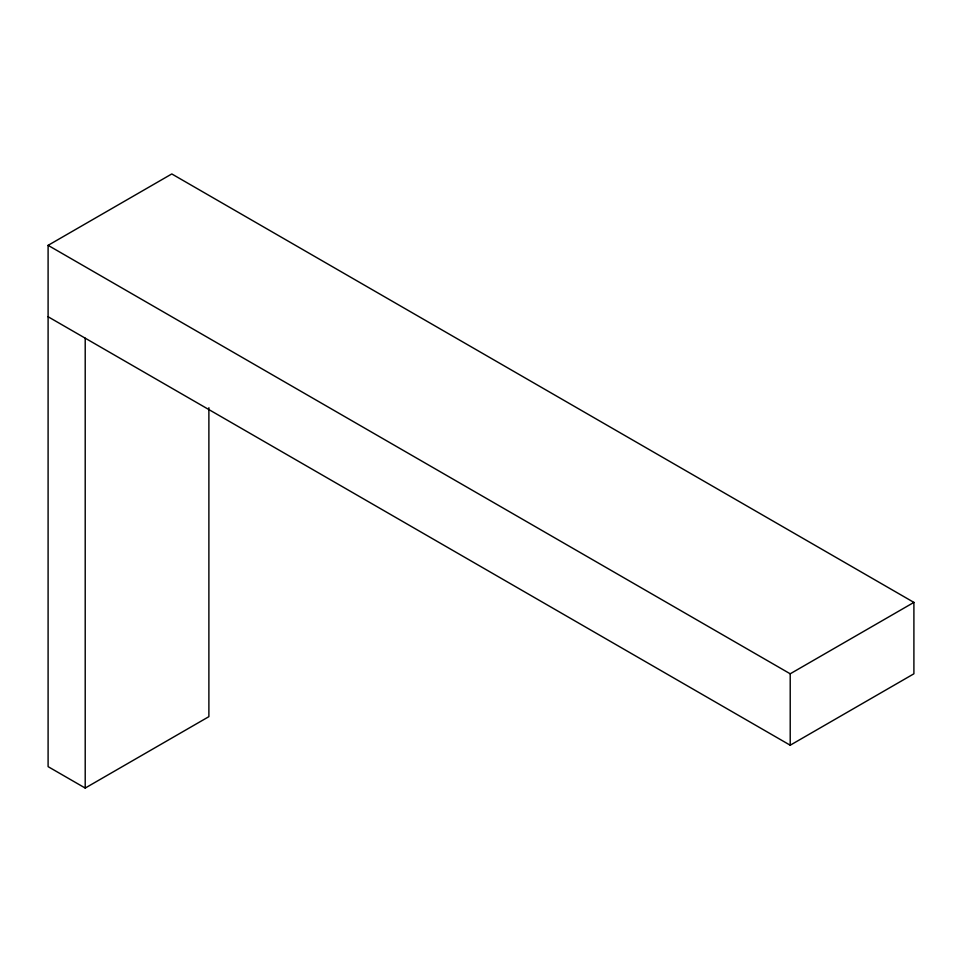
<?xml version="1.0" encoding="UTF-8"?>
<svg xmlns="http://www.w3.org/2000/svg" width="962" height="962" viewBox="0 0 962 962"><rect width="100%" height="100%" fill="white"/><g stroke="black" fill="none" stroke-linecap="round" stroke-linejoin="round"><path stroke-width="1.44" d="M208.886 407.732L208.886 716.654L85.209 788.058L48.1 766.642L48.1 245.346L171.789 173.942L913.9 602.392L913.9 673.797L790.211 745.213L48.1 316.751M48.1 245.346L790.211 673.797L913.9 602.392M790.211 673.797L790.211 745.213M85.209 338.179L85.209 788.058"/></g></svg>
